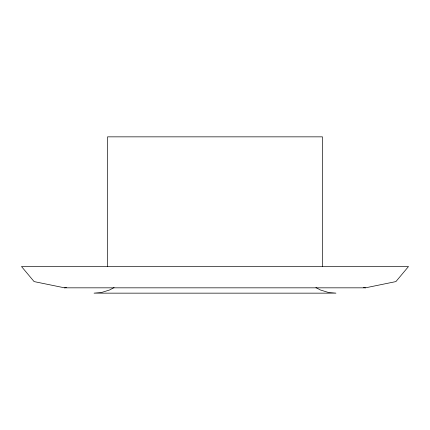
<?xml version="1.0" encoding="UTF-8"?>
<svg xmlns="http://www.w3.org/2000/svg" width="430" height="430" viewBox="0 0 430 430"><rect width="100%" height="100%" fill="white"/><g stroke="black" fill="none" stroke-linecap="round" stroke-linejoin="round"><path stroke-width="0.64" d="M114.09 287.579L109.612 289.976L101.926 292.357L94.03 293.152L335.97 293.152L328.074 292.357L320.388 289.976L315.91 287.579M64.527 287.831L365.473 287.831L395.896 281.591L408.5 266.525L21.5 266.525L34.104 281.591L64.527 287.831L66.467 287.428M363.533 287.428L365.473 287.831M322.452 266.525L322.452 136.847L107.548 136.847L107.548 266.525"/></g></svg>
